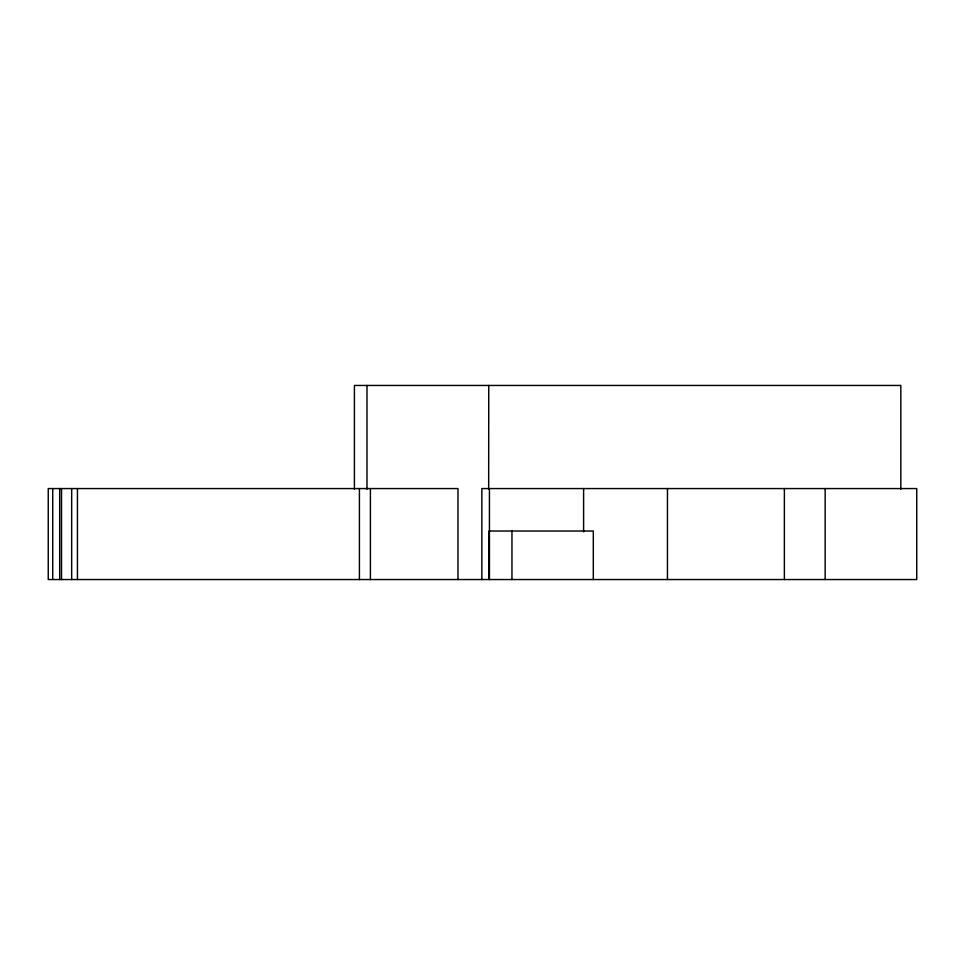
<?xml version="1.0" encoding="UTF-8"?>
<svg xmlns="http://www.w3.org/2000/svg" width="965" height="965" viewBox="0 0 965 965"><rect width="100%" height="100%" fill="white"/><g stroke="black" fill="none" stroke-linecap="round" stroke-linejoin="round"><path stroke-width="1.45" d="M900.827 489.267L900.827 385.457L354.408 385.457L354.408 489.267M825.159 488.567L825.159 579.543M784.376 488.567L784.376 579.543M667.454 488.567L667.454 579.543M593.306 579.543L593.306 531.027L488.978 531.027L488.978 579.543M583.608 488.567L583.608 531.824M511.957 531.027L511.957 579.543M489.436 488.567L489.436 579.543M488.748 385.457L488.676 489.267M481.861 579.543L481.861 488.567L916.75 488.567L916.75 579.543L48.25 579.543L48.25 488.567L457.977 488.567L457.977 579.543M370.403 488.567L370.403 579.543M366.99 385.457L366.99 489.267M359.414 488.567L359.414 579.543M77.441 488.567L77.441 579.543M71.675 488.567L71.675 579.543M61.519 488.567L61.519 579.543M59.697 488.567L59.697 579.543M52.725 488.567L52.725 579.543"/></g></svg>
